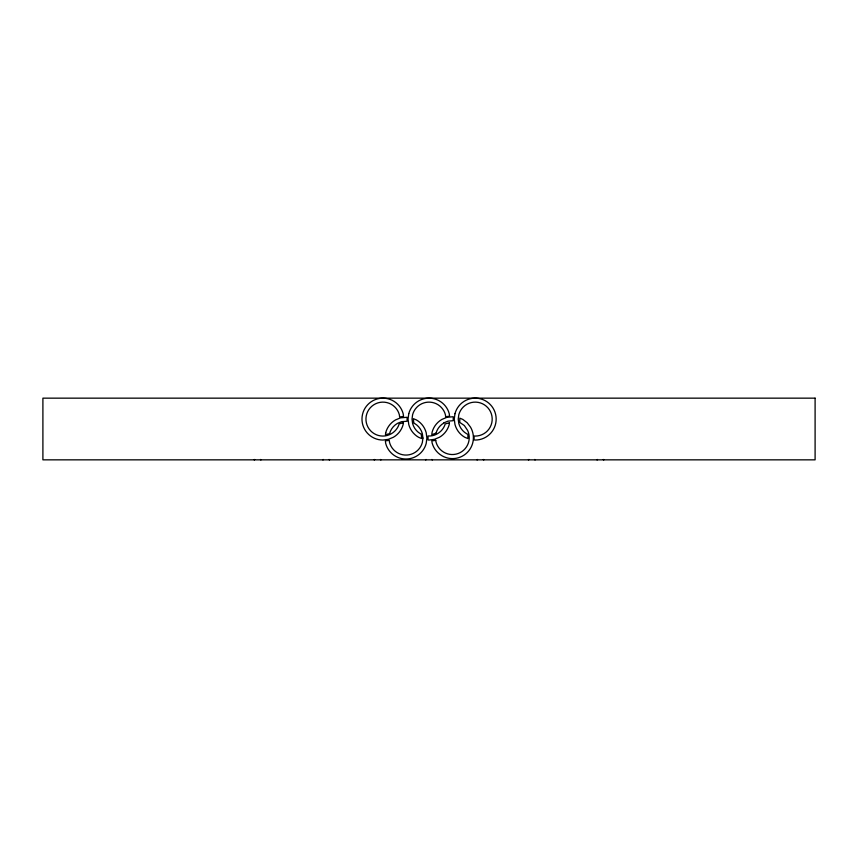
<?xml version="1.0" encoding="UTF-8"?>
<svg xmlns="http://www.w3.org/2000/svg" width="858" height="858" viewBox="0 0 858 858"><rect width="100%" height="100%" fill="white"/><g stroke="black" fill="none" stroke-linecap="round" stroke-linejoin="round"><path stroke-width="1.29" d="M435.95 433.172L431.778 434.695L432.121 432.142A20.957 20.957 0 0 1 441.881 419.423L446.932 417.32L453.217 416.72L453.217 420.699L447.962 421.16L443.865 422.855M374.656 459.513A5.373 4.88 0 0 0 374.152 459.845A5.148 4.665 0 0 1 374.646 459.502M380.512 459.513A5.373 4.88 0 0 1 381.016 459.845A5.148 4.665 0 0 0 380.523 459.502M426.072 459.513A5.373 4.88 0 0 0 425.568 459.845A5.148 4.665 0 0 1 426.061 459.502M431.928 459.513A5.373 4.88 0 0 1 432.432 459.845A5.148 4.665 0 0 0 431.939 459.502M323.241 459.513A5.373 4.88 0 0 0 322.737 459.845A5.148 4.665 0 0 1 323.23 459.502M329.097 459.513A5.373 4.88 0 0 1 329.59 459.845A5.148 4.665 0 0 0 329.107 459.502M477.488 459.513A5.373 4.88 0 0 0 476.984 459.845A5.148 4.665 0 0 1 477.477 459.502M483.344 459.513A5.373 4.88 0 0 1 483.848 459.845A5.148 4.665 0 0 0 483.354 459.502M528.903 459.513A5.373 4.88 0 0 0 528.41 459.845A5.148 4.665 0 0 1 528.893 459.502M534.759 459.513A5.373 4.88 0 0 1 535.263 459.845A5.148 4.665 0 0 0 534.77 459.502M597.458 459.513A5.373 4.88 0 0 0 596.964 459.845A5.148 4.665 0 0 1 597.447 459.502M603.313 459.513A5.373 4.88 0 0 1 603.817 459.845A5.148 4.665 0 0 0 603.324 459.502M254.687 459.513A5.373 4.88 0 0 0 254.183 459.845A5.148 4.665 0 0 1 254.676 459.502M260.542 459.513A5.373 4.88 0 0 1 261.036 459.845A5.148 4.665 0 0 0 260.553 459.502M436.003 433.269A16.903 16.903 0 0 1 443.886 423.005M385.714 432.657L385.446 434.62L389.543 433.687A16.978 16.978 0 0 1 397.458 423.369L401.555 421.675L407.089 421.246L407.089 417.278L400.525 417.846L395.474 419.937A20.957 20.957 0 0 0 385.714 432.657M403.41 422.704L403.163 424.528A20.957 20.957 0 0 1 393.404 437.248L388.352 439.339L382.925 440.057A20.957 20.957 0 0 1 362.055 420.924A20.957 20.957 0 0 1 379.29 398.466A20.957 20.957 0 0 1 403.163 413.674L403.539 416.452L399.635 416.967L399.335 414.704A16.978 16.978 0 0 0 379.987 402.381A16.978 16.978 0 0 0 366.012 420.581A16.978 16.978 0 0 0 382.925 436.079C390.261 436.025 397.147 430.973 399.174 423.884L403.41 422.704M408.762 413.674L408.043 419.101L408.762 424.528A20.957 20.957 0 0 0 418.522 437.248L421.696 438.556L421.267 434.116L420.506 433.805A16.978 16.978 0 0 1 412.601 423.498L412.022 419.101L412.601 414.704A16.978 16.978 0 0 1 445.399 414.704L445.667 416.72L449.571 416.205L449.238 413.674A20.957 20.957 0 0 0 408.762 413.674M422.93 438.084L422.351 442.471A16.978 16.978 0 0 1 389.543 442.471L389.264 440.347L385.36 440.862L385.714 443.5A20.957 20.957 0 0 0 426.19 443.5L426.898 438.084L426.19 432.657A20.957 20.957 0 0 0 416.42 419.937L413.374 418.672L413.792 423.101L414.435 423.369A16.978 16.978 0 0 1 422.351 433.687L422.93 438.084M449.463 422.79L449.238 424.528A20.957 20.957 0 0 1 439.478 437.248L434.427 439.339L429 440.057L428.045 439.929L428.045 435.961C435.671 436.593 443.136 431.231 445.238 423.906L449.463 422.79M454.976 413.674L454.257 419.101L454.976 424.528A20.957 20.957 0 0 0 464.736 437.248L467.9 438.556L467.9 434.298L466.72 433.805A16.978 16.978 0 0 1 458.805 423.498L458.226 419.101L458.805 414.704A16.978 16.978 0 0 1 478.163 402.381A16.978 16.978 0 0 1 492.127 420.581A16.978 16.978 0 0 1 475.214 436.079L474.088 435.939L474.088 439.907L475.214 440.057A20.957 20.957 0 0 0 496.085 420.924A20.957 20.957 0 0 0 478.85 398.466A20.957 20.957 0 0 0 454.976 413.674M435.735 440.347L431.831 440.862L432.121 442.985A20.957 20.957 0 0 0 441.881 455.705A20.892 20.892 0 0 0 470.495 427.091L467.17 422.747L462.827 419.423L459.781 418.157L459.781 422.415L464.36 425.557L467.621 430.426A16.903 16.903 0 0 1 458.161 453.507A16.903 16.903 0 0 1 436.014 442.02L435.735 440.347M815.1 398.155L42.9 398.155L42.9 459.845L815.1 459.845L815.1 398.155"/></g></svg>
